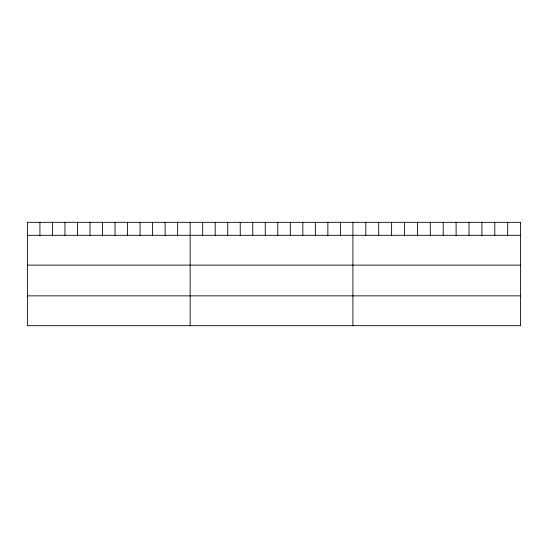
<?xml version="1.0" encoding="UTF-8"?>
<svg xmlns="http://www.w3.org/2000/svg" width="548" height="548" viewBox="0 0 548 548"><rect width="100%" height="100%" fill="white"/><g stroke="black" fill="none" stroke-linecap="round" stroke-linejoin="round"><path stroke-width="0.82" d="M27.4 235.304L520.6 235.304M27.4 265.129L520.6 265.129M27.4 295.858L520.6 295.858M507.701 222.317L507.701 235.304M494.803 222.317L494.803 235.304M481.904 222.317L481.904 235.304M469.006 222.317L469.006 235.304M456.107 222.317L456.107 235.304M443.209 222.317L443.209 235.304M430.303 222.317L430.303 235.304M417.405 222.317L417.405 235.304M404.506 222.317L404.506 235.304M391.608 222.317L391.608 235.304M378.709 222.317L378.709 235.304M365.811 222.317L365.811 235.304M352.912 222.317L352.912 325.683M340.39 222.317L340.39 235.304M327.875 222.317L327.875 235.304M315.353 222.317L315.353 235.304M302.832 222.317L302.832 235.304M290.317 222.317L290.317 235.304M277.795 222.317L277.795 235.304M265.273 222.317L265.273 235.304M252.751 222.317L252.751 235.304M240.236 222.317L240.236 235.304M227.715 222.317L227.715 235.304M215.193 222.317L215.193 235.304M202.678 222.317L202.678 235.304M190.156 222.317L190.156 325.683M177.634 222.317L177.634 235.304M165.119 222.317L165.119 235.304M152.597 222.317L152.597 235.304M140.076 222.317L140.076 235.304M127.561 222.317L127.561 235.304M115.039 222.317L115.039 235.304M102.517 222.317L102.517 235.304M89.995 222.317L89.995 235.304M77.48 222.317L77.48 235.304M64.959 222.317L64.959 235.304M52.437 222.317L52.437 235.304M39.922 222.317L39.922 235.304M520.6 222.317L27.4 222.317L27.4 325.683L520.6 325.683L520.6 222.317"/></g></svg>
